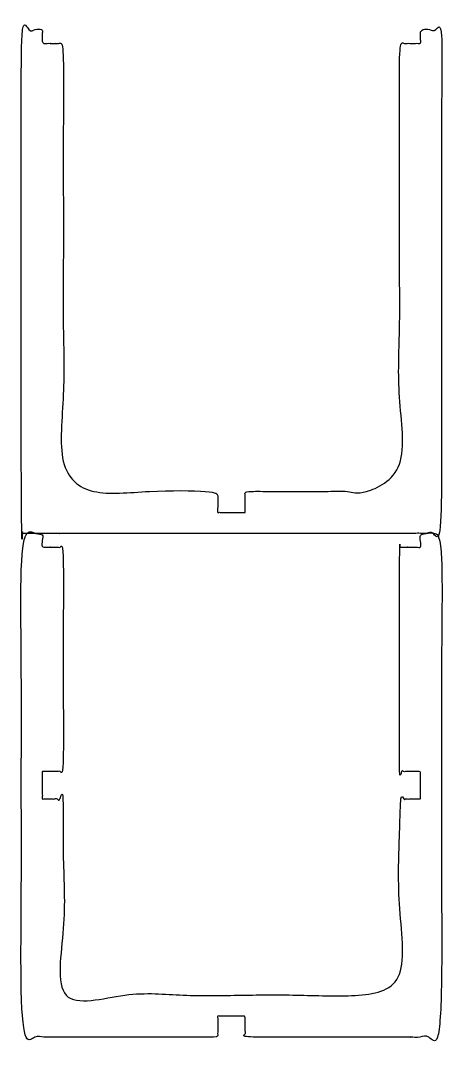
# Model space of a CAD drawing. Header units: inches. Extents: x 0 to 7.5, y -0.1 to 18.2.
import ezdxf

# ---------------------------------------------------------------- set-up
doc = ezdxf.new("R2010")
doc.units = ezdxf.units.IN
doc.header["$LTSCALE"] = 0.03937
doc.header["$MEASUREMENT"] = 0
doc.layers.add('Default', color=18, linetype='Continuous', true_color=0x000000)

msp = doc.modelspace()

# ---------------------------------------------------------------- linework, layer by layer
at = {"layer": 'Default'}
for points, knots in [([(6.75, 9), (7.125, 9), (7.5, 9), (7.5, 13.5), (7.5, 18), (7.3125, 18), (7.125, 18), (7.125, 17.8775), (7.125, 17.755), (6.9375, 17.755), (6.75, 17.755), (6.75, 13.7525), (6.75, 9.75), (5.3725, 9.75), (3.995, 9.75), (3.995, 9.5625), (3.995, 9.375), (3.75, 9.375), (3.505, 9.375), (3.505, 9.5625), (3.505, 9.75), (2.1275, 9.75), (0.75, 9.75), (0.75, 13.7525), (0.75, 17.755), (0.5625, 17.755), (0.375, 17.755), (0.375, 17.8775), (0.375, 18), (0.1875, 18), (0, 18), (0, 13.5), (0, 9), (0.375, 9), (0.75, 9), (3.75, 9), (6.75, 9)], [-3.8802222, -3.8802222, -3.8802222, -2.8802222, -2.8802222, -1.8802222, -1.8802222, -1.3802222, -1.3802222, -0.8802222, -0.8802222, 0.1197778, 0.1197778, 1.0092222, 1.0092222, 1.3765556, 1.3765556, 1.8765556, 1.8765556, 2.8765556, 2.8765556, 3.3765556, 3.3765556, 3.7438889, 3.7438889, 4.6333333, 4.6333333, 5.6333333, 5.6333333, 6.1333333, 6.1333333, 6.6333333, 6.6333333, 7.6333333, 7.6333333, 8.6333333, 8.6333333, 9.4333333, 9.4333333, 9.4333333]), ([(6.75, 0), (7.125, 0), (7.5, 0), (7.5, 4.5), (7.5, 9), (7.3125, 9), (7.125, 9), (7.125, 8.8775), (7.125, 8.755), (6.9375, 8.755), (6.75, 8.755), (6.75, 6.75), (6.75, 4.745), (6.9375, 4.745), (7.125, 4.745), (7.125, 4.5), (7.125, 4.255), (6.9375, 4.255), (6.75, 4.255), (6.75, 2.5025), (6.75, 0.75), (3.75, 0.75), (0.75, 0.75), (0.75, 2.5025), (0.75, 4.255), (0.5625, 4.255), (0.375, 4.255), (0.375, 4.5), (0.375, 4.745), (0.5625, 4.745), (0.75, 4.745), (0.75, 6.75), (0.75, 8.755), (0.5625, 8.755), (0.375, 8.755), (0.375, 8.8775), (0.375, 9), (0.1875, 9), (0, 9), (0, 4.5), (0, 0), (0.375, 0), (0.75, 0), (2.1275, 0), (3.505, 0), (3.505, 0.1875), (3.505, 0.375), (3.75, 0.375), (3.995, 0.375), (3.995, 0.1875), (3.995, 0), (5.3725, 0), (6.75, 0)], [-9.7713333, -9.7713333, -9.7713333, -8.7713333, -8.7713333, -7.7713333, -7.7713333, -7.2713333, -7.2713333, -6.7713333, -6.7713333, -5.7713333, -5.7713333, -5.3257778, -5.3257778, -4.3257778, -4.3257778, -3.3257778, -3.3257778, -2.3257778, -2.3257778, -1.9363333, -1.9363333, -1.1363333, -1.1363333, -0.7468889, -0.7468889, 0.2531111, 0.2531111, 1.2531111, 1.2531111, 2.2531111, 2.2531111, 2.6986667, 2.6986667, 3.6986667, 3.6986667, 4.1986667, 4.1986667, 4.6986667, 4.6986667, 5.6986667, 5.6986667, 6.6986667, 6.6986667, 7.066, 7.066, 7.566, 7.566, 8.566, 8.566, 9.066, 9.066, 9.4333333, 9.4333333, 9.4333333])]:
    msp.add_open_spline(points, degree=2, knots=knots, dxfattribs=at)

doc.saveas('drawing.dxf')
